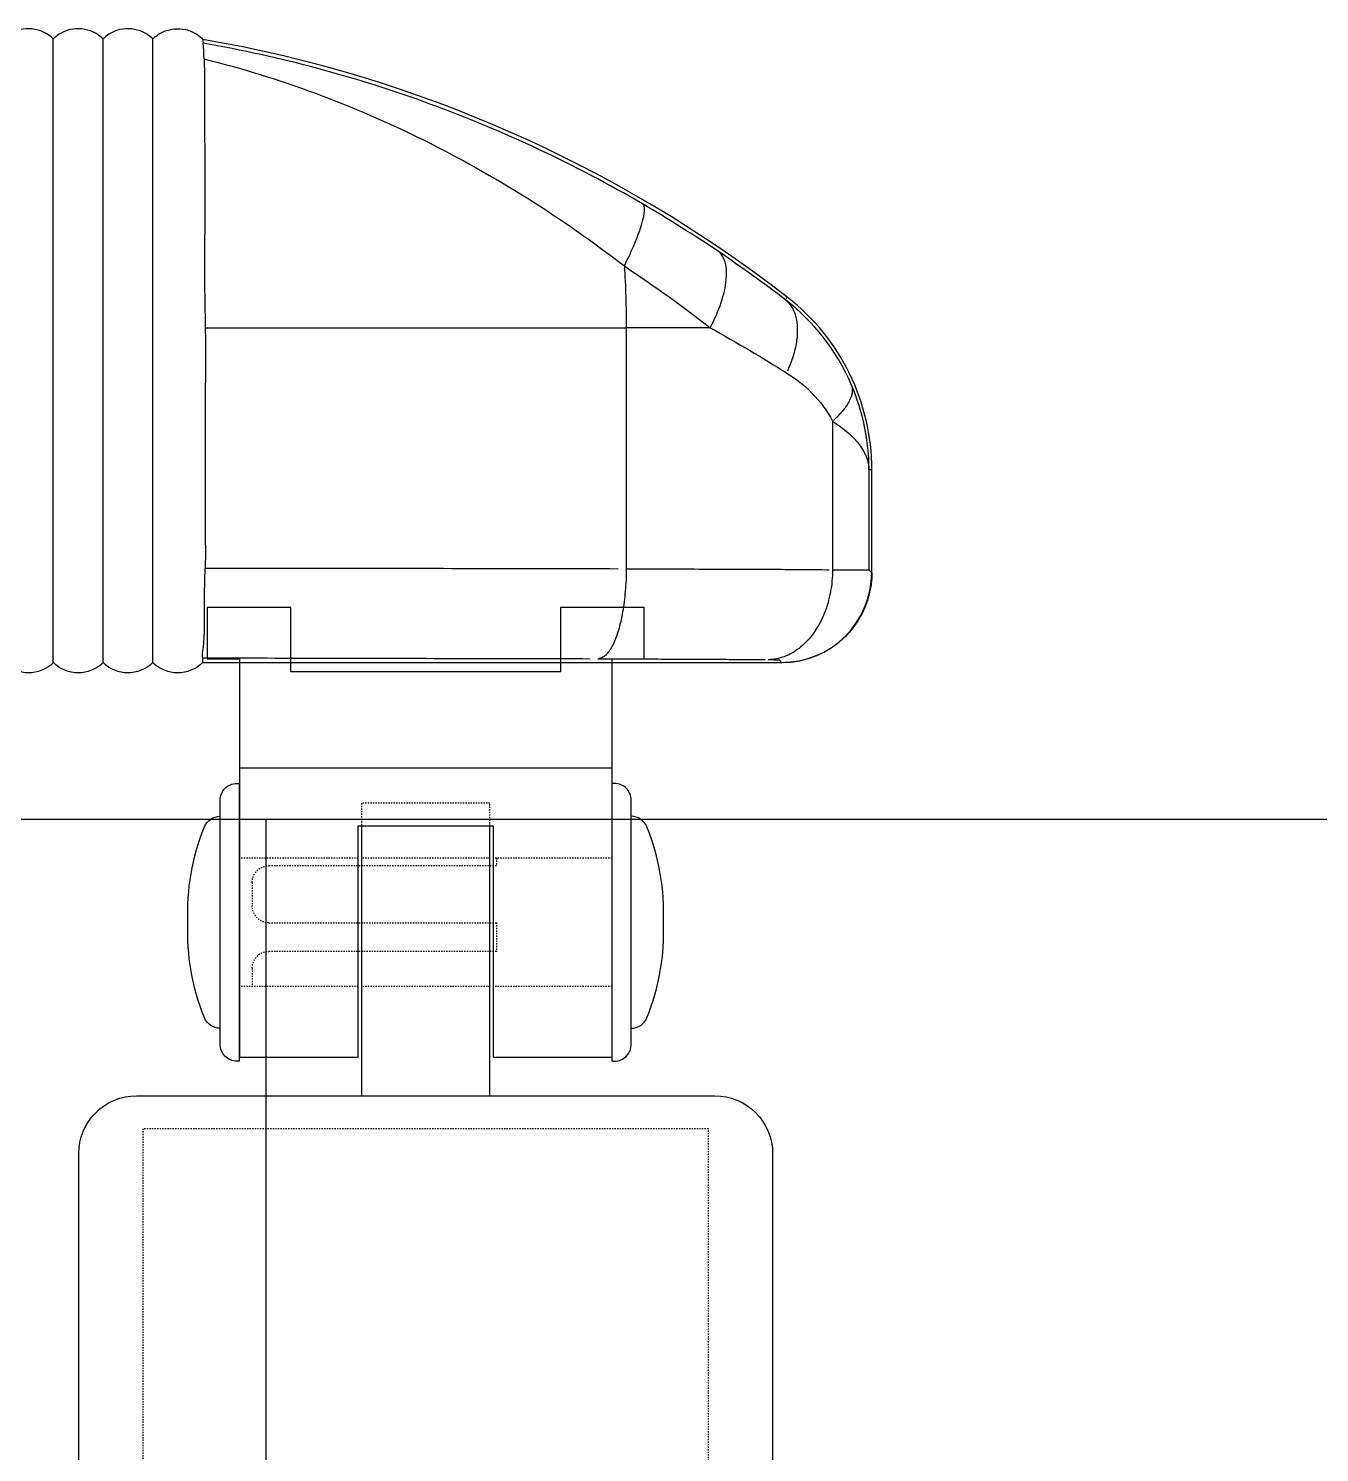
# Model space of a CAD drawing. Header units: millimetres. Extents: x -105683 to 94728, y -31127 to 151123.
# Drawn here: x 43579 to 43679.5, y 67265.7 to 67376.6 of the extents above; entities that cross this region are included whole.
import ezdxf

# ---------------------------------------------------------------- set-up
doc = ezdxf.new("R2010")
doc.units = ezdxf.units.MM
doc.linetypes.add('xr_plan$0$AXR-B3F$0$HIDDEN', pattern=[0.375, 0.25, -0.125])
doc.layers.add('e-plan', color=9, linetype='Continuous')

# ---------------------------------------------------------------- blocks, each defined once
blk = doc.blocks.new('xr_plan$0$AXR-B3F$0$A$C4A476E5C')
at = {"layer": 'e-plan'}
for points in [[(20.25, 16, 0.306902), (19.43, 17.21, 0.108318), (12, 18.5, 0.10812), (4.57, 17.21, 0.306686), (3.75, 16)], [(22.8, 14.5), (22.8, 14.7, 0.414214), (21.5, 16), (2.5, 16, 0.414214), (1.2, 14.7), (1.2, 14.5)], [(22.8, -14.5), (22.8, -14.7, -0.414214), (21.5, -16), (2.5, -16, -0.414214), (1.2, -14.7), (1.2, -14.5)], [(20.25, -16, -0.306902), (19.43, -17.21, -0.108318), (12, -18.5, -0.10812), (4.57, -17.21, -0.306686), (3.75, -16)]]:
    blk.add_lwpolyline(points, format="xyb", dxfattribs=at)
for points in [[(-8.5, 14.5), (22.5, 14.5), (22.5, 5.25), (4.5, 5.25), (4.5, -5.25), (22.5, -5.25), (22.5, -14.5), (-8.5, -14.5), (-8.5, -17), (-12.5, -17), (-12.5, -10.5), (-7.5, -10.5), (-7.5, 0), (-7.5, 10.5), (-12.5, 10.5), (-12.5, 17), (-8.5, 17), (-8.5, 14.5), (-8.5, 17)], [(0, -14.5), (0, 14.5)], [(22.8, 14.5), (1.2, 14.5)], [(4.5, 5), (25.5, 5)], [(25.5, -5), (4.5, -5)], [(22.8, -14.5), (1.2, -14.5)]]:
    blk.add_lwpolyline(points, dxfattribs=at)
at = {"layer": 'e-plan', "linetype": 'xr_plan$0$AXR-B3F$0$HIDDEN', "ltscale": 0.08}
for points in [[(7.01, 5.25), (7.01, 14.5)], [(17, 5.25), (17, 14.5)], [(4.5, -5), (2.74, -5), (2.74, 5), (4.5, 5)], [(7, -5), (7, 5)], [(17, -5), (17, 5)], [(7.01, -14.5), (7.01, -5.25)], [(17, -14.5), (17, -5.25)]]:
    blk.add_lwpolyline(points, dxfattribs=at)
blk.add_lwpolyline([(7, -5.5), (7.6, -5.5), (7.6, 12.2, -0.414214), (8.9, 13.5), (10.73, 13.5, -0.414214), (12.03, 12.2), (12.03, -5.5), (14.26, -5.5), (14.26, 12.2, -0.414214), (15.56, 13.5), (17, 13.5)], format="xyb", dxfattribs=at)
blk = doc.blocks.new('xr_plan$0$AXR-B3F$0$A$C60F43BED')
at = {"layer": 'e-plan'}
blk.add_lwpolyline([(-10.06, 27), (-35.56, 27, 0.414214), (-40.06, 22.5), (-40.06, -22.5, 0.414214), (-35.56, -27), (-10.06, -27)], format="xyb", dxfattribs=at)
blk.add_lwpolyline([(-10.06, -27), (-10.06, 27)], dxfattribs=at)
at = {"layer": 'e-plan', "linetype": 'xr_plan$0$AXR-B3F$0$HIDDEN', "ltscale": 0.08}
for points in [[(-10.06, -22), (-37.5, -22), (-37.5, 22), (-10.06, 22)], [(-10.06, 22), (0, 22), (0, -22), (-10.06, -22)]]:
    blk.add_lwpolyline(points, dxfattribs=at)
blk = doc.blocks.new('Xref-지하1층')
at = {"layer": 'e-plan', "linetype": 'Continuous'}
for p, q in [((47150.52, 79258.26), (47150.52, 79239.51)), ((47166.58, 79251), (47166.58, 79239.44)), ((47169.41, 79247.22), (47169.41, 79239.42)), ((47169.63, 79239.2), (47169.63, 79247.22)), ((47169.63, 79239.2), (47169.41, 79239.42)), ((47162.63, 79232.2), (47117.54, 79232.2)), ((47162.41, 79232.42), (47162.63, 79232.2))]:
    blk.add_line(p, q, dxfattribs=at)
at = {"layer": 'e-plan'}
for p, q in [((48600, 79220), (45600, 79220)), ((47122.5, 76420), (47122.5, 79220)), ((47151.17, 79220), (47122.5, 79220)), ((47122.5, 76420), (47122.5, 79220))]:
    blk.add_line(p, q, dxfattribs=at)
at = {"layer": 'e-plan', "linetype": 'Continuous'}
for points in [[(47162.9, 79260.45, 0), (47162.96, 79260.39, 0), (47163.03, 79260.33, 0), (47163.1, 79260.26, 0), (47163.16, 79260.19, 0), (47163.22, 79260.12, 0), (47163.28, 79260.05, 0), (47163.33, 79259.98, 0), (47163.38, 79259.9, 0), (47163.43, 79259.82, 0), (47163.48, 79259.73, 0), (47163.52, 79259.64, 0), (47163.56, 79259.55, 0), (47163.6, 79259.46, 0), (47163.63, 79259.37, 0), (47163.67, 79259.27, 0), (47163.7, 79259.17, 0), (47163.72, 79259.07, 0), (47163.75, 79258.96, 0), (47163.77, 79258.85, 0), (47163.79, 79258.75, 0), (47163.8, 79258.63, 0), (47163.81, 79258.52, 0), (47163.82, 79258.4, 0), (47163.83, 79258.29, 0), (47163.83, 79258.17, 0), (47163.83, 79258.05, 0), (47163.83, 79257.92, 0), (47163.83, 79257.8, 0), (47163.82, 79257.67, 0), (47163.81, 79257.54, 0), (47163.79, 79257.41, 0), (47163.78, 79257.28, 0), (47163.76, 79257.15, 0), (47163.73, 79257.02, 0), (47163.71, 79256.88, 0), (47163.68, 79256.74, 0), (47163.65, 79256.61, 0), (47163.61, 79256.47, 0), (47163.58, 79256.33, 0), (47163.54, 79256.19, 0), (47163.5, 79256.05, 0), (47163.45, 79255.91, 0), (47163.4, 79255.76, 0), (47163.35, 79255.62, 0), (47163.3, 79255.48, 0), (47163.24, 79255.33, 0), (47163.18, 79255.19, 0), (47163.12, 79255.05, 0), (47163.06, 79254.9, 0)], [(47168.03, 79253.84, 0), (47168.05, 79253.8, 0), (47168.06, 79253.75, 0), (47168.08, 79253.71, 0), (47168.09, 79253.66, 0), (47168.1, 79253.62, 0), (47168.1, 79253.57, 0), (47168.11, 79253.52, 0), (47168.11, 79253.47, 0), (47168.11, 79253.42, 0), (47168.11, 79253.37, 0), (47168.11, 79253.32, 0), (47168.1, 79253.27, 0), (47168.1, 79253.22, 0), (47168.09, 79253.17, 0), (47168.08, 79253.11, 0), (47168.07, 79253.06, 0), (47168.05, 79253.01, 0), (47168.04, 79252.95, 0), (47168.02, 79252.9, 0), (47168, 79252.84, 0), (47167.98, 79252.78, 0), (47167.95, 79252.73, 0), (47167.93, 79252.67, 0), (47167.9, 79252.61, 0), (47167.87, 79252.55, 0), (47167.84, 79252.5, 0), (47167.81, 79252.44, 0), (47167.77, 79252.38, 0), (47167.74, 79252.32, 0), (47167.7, 79252.26, 0), (47167.66, 79252.2, 0), (47167.62, 79252.13, 0), (47167.57, 79252.07, 0), (47167.53, 79252.01, 0), (47167.48, 79251.95, 0), (47167.43, 79251.89, 0), (47167.38, 79251.82, 0), (47167.33, 79251.76, 0), (47167.28, 79251.7, 0), (47167.22, 79251.64, 0), (47167.16, 79251.57, 0), (47167.1, 79251.51, 0), (47167.04, 79251.44, 0), (47166.98, 79251.38, 0), (47166.92, 79251.32, 0), (47166.85, 79251.25, 0), (47166.79, 79251.19, 0), (47166.72, 79251.12, 0), (47166.65, 79251.06, 0)], [(47117.75, 79239.57, 0), (47118.42, 79239.57, 0), (47119.08, 79239.57, 0), (47119.75, 79239.57, 0), (47120.42, 79239.57, 0), (47121.08, 79239.57, 0), (47121.75, 79239.57, 0), (47122.42, 79239.57, 0), (47123.08, 79239.57, 0), (47123.75, 79239.57, 0), (47124.41, 79239.56, 0), (47125.08, 79239.56, 0), (47125.74, 79239.56, 0), (47126.4, 79239.56, 0), (47127.06, 79239.56, 0), (47127.73, 79239.56, 0), (47128.39, 79239.56, 0), (47129.05, 79239.56, 0), (47129.71, 79239.56, 0), (47130.37, 79239.56, 0), (47131.03, 79239.55, 0), (47131.69, 79239.55, 0), (47132.35, 79239.55, 0), (47133.01, 79239.55, 0), (47133.66, 79239.55, 0), (47134.32, 79239.55, 0), (47134.98, 79239.55, 0), (47135.63, 79239.55, 0), (47136.29, 79239.55, 0), (47136.94, 79239.54, 0), (47137.6, 79239.54, 0), (47138.25, 79239.54, 0), (47138.9, 79239.54, 0), (47139.55, 79239.54, 0), (47140.2, 79239.54, 0), (47140.85, 79239.54, 0), (47141.5, 79239.53, 0), (47142.15, 79239.53, 0), (47142.8, 79239.53, 0), (47143.45, 79239.53, 0), (47144.09, 79239.53, 0), (47144.74, 79239.53, 0), (47145.39, 79239.53, 0), (47146.03, 79239.52, 0), (47146.67, 79239.52, 0), (47147.32, 79239.52, 0), (47147.96, 79239.52, 0), (47148.6, 79239.52, 0), (47149.24, 79239.52, 0), (47149.88, 79239.51, 0)], [(47150.52, 79239.51, 0), (47150.51, 79239.29, 0), (47150.51, 79239.07, 0), (47150.5, 79238.86, 0), (47150.5, 79238.64, 0), (47150.49, 79238.42, 0), (47150.47, 79238.21, 0), (47150.46, 79237.99, 0), (47150.44, 79237.78, 0), (47150.42, 79237.57, 0), (47150.4, 79237.36, 0), (47150.38, 79237.15, 0), (47150.36, 79236.95, 0), (47150.33, 79236.75, 0), (47150.3, 79236.55, 0), (47150.27, 79236.35, 0), (47150.24, 79236.16, 0), (47150.2, 79235.97, 0), (47150.17, 79235.78, 0), (47150.13, 79235.6, 0), (47150.09, 79235.42, 0), (47150.05, 79235.24, 0), (47150, 79235.07, 0), (47149.96, 79234.9, 0), (47149.91, 79234.74, 0), (47149.86, 79234.58, 0), (47149.81, 79234.43, 0), (47149.76, 79234.28, 0), (47149.71, 79234.14, 0), (47149.66, 79234, 0), (47149.6, 79233.87, 0), (47149.54, 79233.74, 0), (47149.49, 79233.62, 0), (47149.43, 79233.51, 0), (47149.37, 79233.4, 0), (47149.31, 79233.29, 0), (47149.25, 79233.2, 0), (47149.18, 79233.1, 0), (47149.12, 79233.02, 0), (47149.05, 79232.94, 0), (47148.99, 79232.87, 0), (47148.92, 79232.8, 0), (47148.86, 79232.74, 0), (47148.79, 79232.69, 0), (47148.72, 79232.65, 0), (47148.65, 79232.61, 0), (47148.59, 79232.57, 0), (47148.52, 79232.55, 0), (47148.45, 79232.53, 0), (47148.38, 79232.52, 0)], [(47150.52, 79239.51, 0), (47150.88, 79239.51, 0), (47151.24, 79239.51, 0), (47151.6, 79239.51, 0), (47151.96, 79239.51, 0), (47152.32, 79239.51, 0), (47152.67, 79239.51, 0), (47153.03, 79239.51, 0), (47153.38, 79239.5, 0), (47153.73, 79239.5, 0), (47154.08, 79239.5, 0), (47154.43, 79239.5, 0), (47154.78, 79239.5, 0), (47155.13, 79239.5, 0), (47155.47, 79239.5, 0), (47155.82, 79239.5, 0), (47156.16, 79239.49, 0), (47156.5, 79239.49, 0), (47156.83, 79239.49, 0), (47157.17, 79239.49, 0), (47157.51, 79239.49, 0), (47157.84, 79239.49, 0), (47158.17, 79239.49, 0), (47158.5, 79239.49, 0), (47158.83, 79239.48, 0), (47159.15, 79239.48, 0), (47159.47, 79239.48, 0), (47159.8, 79239.48, 0), (47160.11, 79239.48, 0), (47160.43, 79239.48, 0), (47160.75, 79239.48, 0), (47161.06, 79239.47, 0), (47161.37, 79239.47, 0), (47161.68, 79239.47, 0), (47161.99, 79239.47, 0), (47162.29, 79239.47, 0), (47162.59, 79239.47, 0), (47162.89, 79239.46, 0), (47163.19, 79239.46, 0), (47163.49, 79239.46, 0), (47163.78, 79239.46, 0), (47164.07, 79239.46, 0), (47164.36, 79239.45, 0), (47164.65, 79239.45, 0), (47164.93, 79239.45, 0), (47165.21, 79239.45, 0), (47165.49, 79239.45, 0), (47165.76, 79239.45, 0), (47166.04, 79239.44, 0), (47166.31, 79239.44, 0)], [(47166.58, 79239.44, 0), (47166.57, 79239.22, 0), (47166.57, 79239, 0), (47166.55, 79238.78, 0), (47166.53, 79238.57, 0), (47166.51, 79238.35, 0), (47166.48, 79238.13, 0), (47166.45, 79237.92, 0), (47166.41, 79237.71, 0), (47166.37, 79237.49, 0), (47166.32, 79237.28, 0), (47166.27, 79237.08, 0), (47166.22, 79236.87, 0), (47166.16, 79236.67, 0), (47166.09, 79236.47, 0), (47166.02, 79236.27, 0), (47165.95, 79236.08, 0), (47165.87, 79235.89, 0), (47165.79, 79235.7, 0), (47165.7, 79235.52, 0), (47165.61, 79235.34, 0), (47165.51, 79235.16, 0), (47165.41, 79234.99, 0), (47165.31, 79234.83, 0), (47165.21, 79234.66, 0), (47165.1, 79234.5, 0), (47164.98, 79234.35, 0), (47164.87, 79234.2, 0), (47164.75, 79234.06, 0), (47164.63, 79233.92, 0), (47164.5, 79233.79, 0), (47164.37, 79233.66, 0), (47164.24, 79233.54, 0), (47164.11, 79233.43, 0), (47163.97, 79233.32, 0), (47163.83, 79233.22, 0), (47163.69, 79233.12, 0), (47163.55, 79233.03, 0), (47163.4, 79232.94, 0), (47163.25, 79232.86, 0), (47163.11, 79232.79, 0), (47162.96, 79232.73, 0), (47162.8, 79232.67, 0), (47162.65, 79232.62, 0), (47162.5, 79232.57, 0), (47162.34, 79232.53, 0), (47162.19, 79232.5, 0), (47162.03, 79232.47, 0), (47161.88, 79232.46, 0), (47161.72, 79232.44, 0)], [(47169.63, 79239.2, 0), (47169.63, 79238.98, 0), (47169.62, 79238.76, 0), (47169.6, 79238.55, 0), (47169.57, 79238.33, 0), (47169.54, 79238.11, 0), (47169.51, 79237.89, 0), (47169.46, 79237.68, 0), (47169.41, 79237.46, 0), (47169.35, 79237.25, 0), (47169.29, 79237.04, 0), (47169.22, 79236.83, 0), (47169.14, 79236.63, 0), (47169.05, 79236.42, 0), (47168.96, 79236.22, 0), (47168.87, 79236.03, 0), (47168.76, 79235.83, 0), (47168.65, 79235.64, 0), (47168.54, 79235.45, 0), (47168.42, 79235.27, 0), (47168.29, 79235.09, 0), (47168.16, 79234.91, 0), (47168.02, 79234.74, 0), (47167.88, 79234.58, 0), (47167.73, 79234.41, 0), (47167.58, 79234.25, 0), (47167.42, 79234.1, 0), (47167.26, 79233.95, 0), (47167.09, 79233.81, 0), (47166.92, 79233.67, 0), (47166.74, 79233.54, 0), (47166.56, 79233.41, 0), (47166.38, 79233.29, 0), (47166.19, 79233.18, 0), (47166, 79233.07, 0), (47165.81, 79232.97, 0), (47165.61, 79232.87, 0), (47165.41, 79232.78, 0), (47165.21, 79232.7, 0), (47165, 79232.62, 0), (47164.79, 79232.55, 0), (47164.58, 79232.48, 0), (47164.37, 79232.42, 0), (47164.16, 79232.37, 0), (47163.94, 79232.33, 0), (47163.72, 79232.29, 0), (47163.51, 79232.26, 0), (47163.29, 79232.24, 0), (47163.07, 79232.22, 0), (47162.85, 79232.21, 0)], [(47166.58, 79239.44, 0), (47166.68, 79239.44, 0), (47166.79, 79239.44, 0), (47166.89, 79239.44, 0), (47166.99, 79239.44, 0), (47167.09, 79239.44, 0), (47167.18, 79239.44, 0), (47167.28, 79239.44, 0), (47167.37, 79239.44, 0), (47167.46, 79239.44, 0), (47167.55, 79239.44, 0), (47167.64, 79239.44, 0), (47167.73, 79239.44, 0), (47167.81, 79239.44, 0), (47167.89, 79239.44, 0), (47167.97, 79239.43, 0), (47168.05, 79239.43, 0), (47168.13, 79239.43, 0), (47168.2, 79239.43, 0), (47168.27, 79239.43, 0), (47168.34, 79239.43, 0), (47168.41, 79239.43, 0), (47168.48, 79239.43, 0), (47168.54, 79239.43, 0), (47168.6, 79239.43, 0), (47168.66, 79239.43, 0), (47168.72, 79239.43, 0), (47168.77, 79239.43, 0), (47168.82, 79239.43, 0), (47168.87, 79239.43, 0), (47168.92, 79239.43, 0), (47168.97, 79239.43, 0), (47169.01, 79239.43, 0), (47169.05, 79239.43, 0), (47169.09, 79239.43, 0), (47169.13, 79239.43, 0), (47169.17, 79239.43, 0), (47169.2, 79239.43, 0), (47169.23, 79239.43, 0), (47169.26, 79239.43, 0), (47169.28, 79239.43, 0), (47169.31, 79239.43, 0), (47169.33, 79239.42, 0), (47169.35, 79239.42, 0), (47169.36, 79239.42, 0), (47169.38, 79239.42, 0), (47169.39, 79239.42, 0), (47169.4, 79239.42, 0), (47169.4, 79239.42, 0), (47169.41, 79239.42, 0)], [(47117.57, 79232.57, 0), (47118.2, 79232.57, 0), (47118.82, 79232.57, 0), (47119.45, 79232.57, 0), (47120.08, 79232.57, 0), (47120.7, 79232.57, 0), (47121.33, 79232.57, 0), (47121.95, 79232.57, 0), (47122.57, 79232.57, 0), (47123.2, 79232.56, 0), (47123.82, 79232.56, 0), (47124.44, 79232.56, 0), (47125.07, 79232.56, 0), (47125.69, 79232.56, 0), (47126.31, 79232.56, 0), (47126.93, 79232.56, 0), (47127.55, 79232.56, 0), (47128.17, 79232.56, 0), (47128.79, 79232.56, 0), (47129.41, 79232.56, 0), (47130.03, 79232.55, 0), (47130.65, 79232.55, 0), (47131.27, 79232.55, 0), (47131.88, 79232.55, 0), (47132.5, 79232.55, 0), (47133.12, 79232.55, 0), (47133.73, 79232.55, 0), (47134.35, 79232.55, 0), (47134.96, 79232.55, 0), (47135.58, 79232.54, 0), (47136.19, 79232.54, 0), (47136.8, 79232.54, 0), (47137.41, 79232.54, 0), (47138.02, 79232.54, 0), (47138.64, 79232.54, 0), (47139.25, 79232.54, 0), (47139.86, 79232.53, 0), (47140.46, 79232.53, 0), (47141.07, 79232.53, 0), (47141.68, 79232.53, 0), (47142.29, 79232.53, 0), (47142.89, 79232.53, 0), (47143.5, 79232.53, 0), (47144.1, 79232.52, 0), (47144.71, 79232.52, 0), (47145.31, 79232.52, 0), (47145.91, 79232.52, 0), (47146.51, 79232.52, 0), (47147.11, 79232.52, 0), (47147.71, 79232.51, 0)], [(47148.31, 79232.51, 0), (47148.61, 79232.51, 0), (47148.91, 79232.51, 0), (47149.21, 79232.51, 0), (47149.5, 79232.51, 0), (47149.8, 79232.51, 0), (47150.09, 79232.51, 0), (47150.38, 79232.51, 0), (47150.68, 79232.5, 0), (47150.97, 79232.5, 0), (47151.26, 79232.5, 0), (47151.54, 79232.5, 0), (47151.83, 79232.5, 0), (47152.12, 79232.5, 0), (47152.4, 79232.5, 0), (47152.68, 79232.5, 0), (47152.97, 79232.5, 0), (47153.25, 79232.49, 0), (47153.52, 79232.49, 0), (47153.8, 79232.49, 0), (47154.08, 79232.49, 0), (47154.35, 79232.49, 0), (47154.63, 79232.49, 0), (47154.9, 79232.49, 0), (47155.17, 79232.48, 0), (47155.43, 79232.48, 0), (47155.7, 79232.48, 0), (47155.97, 79232.48, 0), (47156.23, 79232.48, 0), (47156.49, 79232.48, 0), (47156.75, 79232.48, 0), (47157.01, 79232.47, 0), (47157.27, 79232.47, 0), (47157.52, 79232.47, 0), (47157.78, 79232.47, 0), (47158.03, 79232.47, 0), (47158.28, 79232.47, 0), (47158.52, 79232.46, 0), (47158.77, 79232.46, 0), (47159.01, 79232.46, 0), (47159.25, 79232.46, 0), (47159.49, 79232.46, 0), (47159.73, 79232.45, 0), (47159.97, 79232.45, 0), (47160.2, 79232.45, 0), (47160.43, 79232.45, 0), (47160.66, 79232.45, 0), (47160.89, 79232.45, 0), (47161.12, 79232.44, 0), (47161.34, 79232.44, 0)], [(47161.56, 79232.44, 0), (47161.59, 79232.44, 0), (47161.62, 79232.44, 0), (47161.66, 79232.44, 0), (47161.69, 79232.44, 0), (47161.72, 79232.44, 0), (47161.74, 79232.44, 0), (47161.77, 79232.44, 0), (47161.8, 79232.44, 0), (47161.83, 79232.44, 0), (47161.85, 79232.44, 0), (47161.88, 79232.44, 0), (47161.91, 79232.44, 0), (47161.93, 79232.44, 0), (47161.96, 79232.44, 0), (47161.98, 79232.44, 0), (47162, 79232.43, 0), (47162.03, 79232.43, 0), (47162.05, 79232.43, 0), (47162.07, 79232.43, 0), (47162.09, 79232.43, 0), (47162.11, 79232.43, 0), (47162.13, 79232.43, 0), (47162.15, 79232.43, 0), (47162.17, 79232.43, 0), (47162.19, 79232.43, 0), (47162.2, 79232.43, 0), (47162.22, 79232.43, 0), (47162.24, 79232.43, 0), (47162.25, 79232.43, 0), (47162.27, 79232.43, 0), (47162.28, 79232.43, 0), (47162.29, 79232.43, 0), (47162.31, 79232.43, 0), (47162.32, 79232.43, 0), (47162.33, 79232.43, 0), (47162.34, 79232.43, 0), (47162.35, 79232.43, 0), (47162.36, 79232.43, 0), (47162.37, 79232.43, 0), (47162.37, 79232.43, 0), (47162.38, 79232.43, 0), (47162.39, 79232.42, 0), (47162.39, 79232.42, 0), (47162.4, 79232.42, 0), (47162.4, 79232.42, 0), (47162.41, 79232.42, 0), (47162.41, 79232.42, 0), (47162.41, 79232.42, 0), (47162.41, 79232.42, 0)]]:
    blk.add_polyline3d(points, dxfattribs=at)
for centre, radius, start, end in [((47100.13, 79179.58), 102.62, 52.1807, 80.2103), ((47152.63, 79247.22), 17, 0, 52.1807)]:
    blk.add_arc(centre, radius, start, end, dxfattribs=at)
at = {"layer": 'e-plan', "linetype": 'Continuous', "extrusion": (-0.008726, 0.008726, 0.999924)}
blk.add_arc((47160.83, 79239.78, 280.61), 7, 270.0044, 0, dxfattribs=at)
at = {"layer": 'e-plan', "linetype": 'Continuous', "extrusion": (1e-16, 2.22045e-32, -1)}
for centre in [(-47104, 79234.16), (-47107.87, 79234.16), (-47111.74, 79234.16), (-47115.61, 79234.16)]:
    blk.add_arc(centre, 2.75, 225.2805, 314.7195, dxfattribs=at)
at = {"layer": 'e-plan', "linetype": 'Continuous'}
for points, knots in [([(47105.93, 79280.74), (47105.72, 79280.96), (47105.46, 79281.14), (47105.18, 79281.27), (47104.9, 79281.41), (47104.6, 79281.49), (47104.29, 79281.52), (47103.98, 79281.56), (47103.67, 79281.54), (47103.37, 79281.47), (47103.07, 79281.4), (47102.78, 79281.27), (47102.52, 79281.11), (47102.35, 79281), (47102.2, 79280.88), (47102.06, 79280.74)], [0, 0, 0, 0, 0.216293, 0.216293, 0.216293, 0.432586, 0.432586, 0.432586, 0.648879, 0.648879, 0.648879, 0.865171, 0.865171, 0.865171, 1, 1, 1, 1]), ([(47109.8, 79280.74), (47109.59, 79280.96), (47109.33, 79281.14), (47109.05, 79281.27), (47108.77, 79281.41), (47108.47, 79281.49), (47108.16, 79281.52), (47107.85, 79281.56), (47107.54, 79281.54), (47107.24, 79281.47), (47106.94, 79281.4), (47106.65, 79281.27), (47106.39, 79281.11), (47106.22, 79281), (47106.07, 79280.88), (47105.93, 79280.74)], [0, 0, 0, 0, 0.216293, 0.216293, 0.216293, 0.432586, 0.432586, 0.432586, 0.648879, 0.648879, 0.648879, 0.865171, 0.865171, 0.865171, 1, 1, 1, 1]), ([(47105.93, 79232.2), (47105.93, 79232.3), (47105.93, 79232.44), (47105.93, 79232.51), (47105.93, 79232.53), (47105.93, 79232.47), (47105.93, 79233.37), (47105.93, 79236.26), (47105.93, 79239.03), (47105.93, 79241.84), (47105.93, 79246.76), (47105.93, 79252.38), (47105.93, 79258), (47105.93, 79263.61), (47105.93, 79270.38), (47105.93, 79275.41), (47105.93, 79278.13), (47105.93, 79279.15), (47105.93, 79279.82), (47105.93, 79280.31), (47105.93, 79280.51), (47105.93, 79280.48), (47105.93, 79280.5), (47105.93, 79280.53), (47105.93, 79280.62), (47105.93, 79280.69), (47105.93, 79280.74)], [0, 0, 0, 0, 0.25, 0.28125, 0.296875, 0.3125, 0.34375, 0.375, 0.390625, 0.40625, 0.4375, 0.5, 0.53125, 0.5625, 0.625, 0.6875, 0.703125, 0.71875, 0.726563, 0.734375, 0.75, 0.765625, 0.78125, 0.8125, 0.875, 1, 1, 1, 1]), ([(47113.67, 79280.74), (47113.46, 79280.96), (47113.2, 79281.14), (47112.92, 79281.27), (47112.64, 79281.41), (47112.34, 79281.49), (47112.03, 79281.52), (47111.72, 79281.56), (47111.41, 79281.54), (47111.11, 79281.47), (47110.81, 79281.4), (47110.52, 79281.27), (47110.26, 79281.11), (47110.09, 79281), (47109.94, 79280.88), (47109.8, 79280.74)], [0, 0, 0, 0, 0.216293, 0.216293, 0.216293, 0.432586, 0.432586, 0.432586, 0.648879, 0.648879, 0.648879, 0.865171, 0.865171, 0.865171, 1, 1, 1, 1]), ([(47109.8, 79232.2), (47109.8, 79232.3), (47109.8, 79232.44), (47109.8, 79232.51), (47109.8, 79232.53), (47109.8, 79232.47), (47109.8, 79233.37), (47109.8, 79236.26), (47109.8, 79239.03), (47109.8, 79241.84), (47109.8, 79246.76), (47109.8, 79252.38), (47109.8, 79258), (47109.8, 79263.61), (47109.8, 79270.38), (47109.8, 79275.41), (47109.8, 79278.13), (47109.8, 79279.15), (47109.8, 79279.82), (47109.8, 79280.31), (47109.8, 79280.51), (47109.8, 79280.48), (47109.8, 79280.5), (47109.8, 79280.53), (47109.8, 79280.62), (47109.8, 79280.69), (47109.8, 79280.74)], [0, 0, 0, 0, 0.25, 0.28125, 0.296875, 0.3125, 0.34375, 0.375, 0.390625, 0.40625, 0.4375, 0.5, 0.53125, 0.5625, 0.625, 0.6875, 0.703125, 0.71875, 0.726563, 0.734375, 0.75, 0.765625, 0.78125, 0.8125, 0.875, 1, 1, 1, 1]), ([(47113.67, 79280.74), (47113.89, 79280.96), (47114.15, 79281.14), (47114.43, 79281.27), (47114.71, 79281.41), (47115.01, 79281.49), (47115.32, 79281.52), (47115.63, 79281.56), (47115.94, 79281.54), (47116.24, 79281.47), (47116.54, 79281.4), (47116.83, 79281.27), (47117.09, 79281.11), (47117.27, 79280.99), (47117.43, 79280.86), (47117.58, 79280.71)], [0, 0, 0, 0, 0.213706, 0.213706, 0.213706, 0.427411, 0.427411, 0.427411, 0.641117, 0.641117, 0.641117, 0.854822, 0.854822, 0.854822, 1, 1, 1, 1]), ([(47113.67, 79232.2), (47113.67, 79232.3), (47113.67, 79232.44), (47113.67, 79232.51), (47113.67, 79232.53), (47113.67, 79232.47), (47113.67, 79233.37), (47113.67, 79236.26), (47113.67, 79239.03), (47113.67, 79241.84), (47113.67, 79246.76), (47113.67, 79252.38), (47113.67, 79258), (47113.67, 79263.61), (47113.67, 79270.38), (47113.67, 79275.41), (47113.67, 79278.13), (47113.67, 79279.15), (47113.67, 79279.82), (47113.67, 79280.31), (47113.67, 79280.51), (47113.67, 79280.48), (47113.67, 79280.5), (47113.67, 79280.53), (47113.67, 79280.62), (47113.67, 79280.69), (47113.67, 79280.74)], [0, 0, 0, 0, 0.25, 0.28125, 0.296875, 0.3125, 0.34375, 0.375, 0.390625, 0.40625, 0.4375, 0.5, 0.53125, 0.5625, 0.625, 0.6875, 0.703125, 0.71875, 0.726563, 0.734375, 0.75, 0.765625, 0.78125, 0.8125, 0.875, 1, 1, 1, 1]), ([(47117.58, 79280.71), (47117.58, 79280.69), (47117.58, 79280.68), (47117.58, 79280.66), (47117.58, 79280.6), (47117.57, 79280.53), (47117.59, 79280.47), (47117.59, 79280.45), (47117.6, 79280.43), (47117.62, 79280.42), (47117.62, 79280.41), (47117.62, 79280.41), (47117.6, 79280.41)], [0, 0, 0, 0, 0.162261, 0.162261, 0.162261, 0.811304, 0.811304, 0.811304, 0.966807, 0.966807, 0.966807, 1, 1, 1, 1]), ([(47117.66, 79279.19), (47117.64, 79279.58), (47117.65, 79279.87), (47117.61, 79280.29), (47117.57, 79280.41), (47117.6, 79280.41)], [0, 0, 0, 0, 0.5, 0.5, 1, 1, 1, 1]), ([(47151.78, 79267.91), (47146.53, 79270.97), (47141.01, 79273.57), (47129.48, 79277.79), (47123.59, 79279.36), (47117.6, 79280.41)], [0, 0, 0, 0, 0.5, 0.5, 1, 1, 1, 1]), ([(47117.66, 79279.19), (47117.73, 79278.05), (47117.68, 79276.7), (47117.7, 79273.66), (47117.72, 79271.99), (47117.74, 79266.53), (47117.64, 79262.43), (47117.76, 79258.26)], [0, 0, 0, 0, 0.25, 0.25, 0.5, 0.5, 1, 1, 1, 1]), ([(47117.66, 79279.19), (47123.52, 79277.73), (47129.22, 79275.62), (47140.27, 79270.14), (47145.48, 79266.85), (47150.37, 79263.08)], [0, 0, 0, 0, 0.5, 0.5, 1, 1, 1, 1]), ([(47150.37, 79263.08), (47151, 79264.33), (47151.48, 79265.49), (47151.99, 79267.21), (47152, 79267.76), (47151.78, 79267.91)], [0, 0, 0, 0, 0.5, 0.5, 1, 1, 1, 1]), ([(47157.06, 79258.26), (47157.75, 79259.59), (47158.19, 79260.92), (47158.41, 79263.05), (47158.18, 79263.85), (47157.66, 79264.22)], [0, 0, 0, 0, 0.5, 0.5, 1, 1, 1, 1]), ([(47117.75, 79258.26), (47117.81, 79256.44), (47117.76, 79254.62), (47117.75, 79252.79), (47117.73, 79250.56), (47117.74, 79248.33), (47117.74, 79246.1), (47117.74, 79244.98), (47117.74, 79243.86), (47117.75, 79242.75), (47117.75, 79241.69), (47117.79, 79240.63), (47117.75, 79239.57)], [0, 0, 0, 0, 0.292513, 0.292513, 0.292513, 0.650866, 0.650866, 0.650866, 0.830042, 0.830042, 0.830042, 1, 1, 1, 1]), ([(47117.57, 79232.57), (47117.47, 79232.59), (47117.65, 79233.35), (47117.72, 79235.92), (47117.67, 79237.73), (47117.75, 79239.57)], [0, 0, 0, 0, 0.5, 0.5, 1, 1, 1, 1]), ([(47117.57, 79232.57), (47117.62, 79232.56), (47117.58, 79232.56), (47117.56, 79232.54), (47117.57, 79232.53), (47117.56, 79232.51), (47117.55, 79232.49), (47117.54, 79232.45), (47117.54, 79232.42), (47117.53, 79232.33), (47117.54, 79232.27), (47117.54, 79232.2)], [0, 0, 0, 0, 0.0625, 0.0625, 0.125, 0.125, 0.25, 0.25, 0.5, 0.5, 1, 1, 1, 1])]:
    blk.add_open_spline(points, degree=3, knots=knots, dxfattribs=at)
for points in [[(47157.66, 79264.22), (47155.81, 79265.46), (47153.84, 79266.71), (47151.78, 79267.91)], [(47162.9, 79260.45), (47161.25, 79261.71), (47159.51, 79262.97), (47157.66, 79264.22)], [(47150.37, 79263.08), (47150.47, 79261.46), (47150.52, 79259.84), (47150.52, 79258.26)], [(47150.37, 79263.08), (47152.72, 79261.51), (47154.99, 79259.88), (47157.06, 79258.26)], [(47163.05, 79260.65), (47163, 79260.58), (47162.95, 79260.51), (47162.9, 79260.45)], [(47168.03, 79253.84), (47166.88, 79256.51), (47165.11, 79258.74), (47162.9, 79260.45)], [(47117.76, 79258.26), (47128.89, 79258.26), (47139.89, 79258.26), (47150.52, 79258.26)], [(47157.06, 79258.26), (47154.97, 79258.26), (47152.78, 79258.26), (47150.52, 79258.26)], [(47157.06, 79258.26), (47159.16, 79257.1), (47161.13, 79255.93), (47162.99, 79254.76)], [(47162.99, 79254.76), (47164.44, 79253.85), (47165.7, 79252.65), (47166.58, 79251)], [(47169.41, 79247.22), (47169.41, 79249.46), (47168.95, 79251.72), (47168.03, 79253.84)], [(47166.58, 79251), (47168.4, 79249.82), (47169.39, 79248.52), (47169.41, 79247.22)], [(47169.63, 79247.22), (47169.56, 79247.22), (47169.48, 79247.22), (47169.41, 79247.22)]]:
    blk.add_open_spline(points, degree=3, dxfattribs=at)
at = {"layer": 'e-plan', "xscale": -1, "rotation": 90}
for name, p in [('xr_plan$0$AXR-B3F$0$A$C4A476E5C', (47134.91, 79224)), ('xr_plan$0$AXR-B3F$0$A$C60F43BED', (47134.91, 79158.44))]:
    blk.add_blockref(name, p, dxfattribs=at)

msp = doc.modelspace()

# ---------------------------------------------------------------- block references
at = {"layer": 'e-plan'}
msp.add_blockref('Xref-지하1층', (-3525, -11905), dxfattribs=at)

doc.saveas('drawing.dxf')
